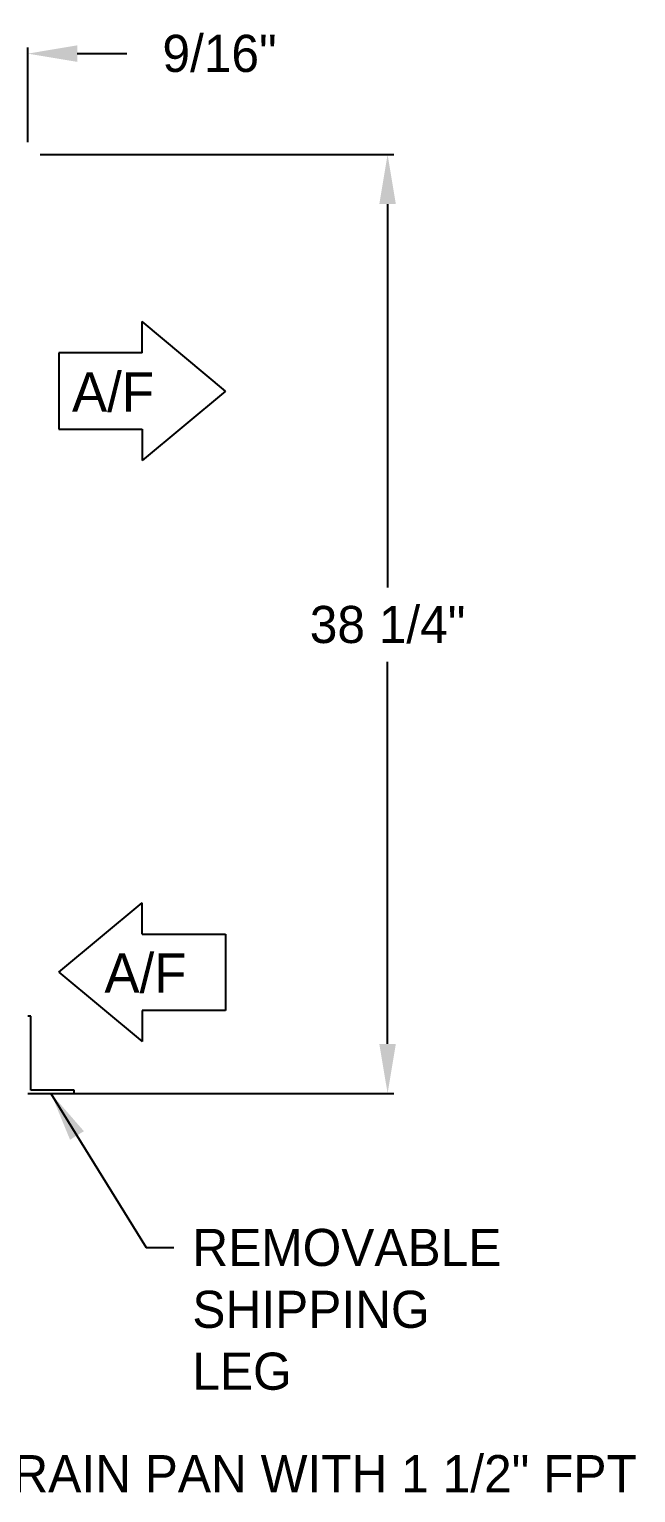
# Model space of a CAD drawing. Extents: x 6 to 271, y -23 to 146.
# Drawn here: x 102.1 to 126.6, y 32.9 to 92.1 of the extents above; entities that cross this region are included whole.
import ezdxf

# ---------------------------------------------------------------- set-up
doc = ezdxf.new("R2010")
doc.units = 0
doc.header["$MEASUREMENT"] = 0
doc.layers.get('0').update_dxf_attribs({"linetype": 'CONTINUOUS'})
doc.layers.get('Defpoints').update_dxf_attribs({"linetype": 'CONTINUOUS'})
doc.dimstyles.get("Standard").update_dxf_attribs({"dimtxt": 1.5, "dimasz": 2, "dimexe": 0.25, "dimexo": 0.5, "dimgap": 0.75, "dimtad": 0, "dimtih": 1, "dimtoh": 1, "dimdec": 4, "dimzin": 0, "dimdsep": 46, "dimlunit": 5, "dimtxsty": 'STANDARD', "dimcen": 0.125, "dimclrd": 1, "dimclre": 1, "dimclrt": 1, "dimadec": 0, "dimazin": 0, "dimtfac": 1, "dimtdec": 4, "dimtofl": 0, "dimtmove": 0, "dimatfit": 3, "dimfxl": 1, "dimfrac": 2, "dimtolj": 1, "dimtzin": 0, "dimarcsym": 0})

# ---------------------------------------------------------------- blocks, each defined once
blk = doc.blocks.new('*D25')
at = {"color": 7, "lineweight": -2}
for p, q in [((101.452, 87.493), (101.452, 91.321)), ((102.015, 87.493), (102.015, 91.321)), ((99.452, 91.071), (97.452, 91.071)), ((104.015, 91.071), (106.015, 91.071))]:
    blk.add_line(p, q, dxfattribs=at)
at = {"color": 7}
for points in [[(99.452, 91.405), (99.452, 90.738), (101.452, 91.071)], [(104.015, 91.405), (104.015, 90.738), (102.015, 91.071)]]:
    blk.add_solid(points, dxfattribs=at)
at = {"layer": 'Defpoints', "color": 0}
for p in [(101.452, 91.071), (101.452, 86.993), (102.015, 86.993)]:
    blk.add_point(p, dxfattribs=at)
at = {"color": 7, "insert": (109.765, 91.071), "char_height": 1.5, "attachment_point": 5}
blk.add_mtext('\\A1;9/16"', dxfattribs=at)
blk = doc.blocks.new('Air Flow Arror')
for p, q in [((-1.543, 6.735), (-4.35, 3.368)), ((-1.543, 6.735), (1.263, 3.368)), ((-3.087, 3.368), (-4.35, 3.368)), ((-3.087, 3.368), (-3.087, 0)), ((0, 0), (0, 3.368)), ((0, 3.368), (1.263, 3.368)), ((-3.087, 0), (0, 0))]:
    blk.add_line(p, q)
blk.add_text('A/F', height=1.5938, rotation=90).set_placement((-0.712, 0.532))

msp = doc.modelspace()

# ---------------------------------------------------------------- linework, layer by layer
at = {"color": 0}
for p, q in [((102.51498, 86.99253), (116.80428, 86.99253)), ((116.55428, 84.99253), (116.55428, 69.49253)), ((116.55428, 51.05503), (116.55428, 66.49253)), ((103.27087, 53.95088), (106.63857, 56.75718)), ((106.63857, 55.49435), (106.63857, 56.75718)), ((106.63857, 55.49435), (110.00626, 55.49435)), ((110.00626, 55.49435), (110.00626, 52.40741)), ((103.27087, 53.95088), (106.63857, 51.14458)), ((102.13998, 52.18003), (102.01498, 52.18003)), ((102.13998, 49.18003), (102.13998, 52.18003)), ((110.00626, 52.40741), (106.63857, 52.40741)), ((106.63857, 52.40741), (106.63857, 51.14458)), ((103.88998, 49.18003), (102.13998, 49.18003)), ((103.88998, 49.05503), (103.88998, 49.18003)), ((102.01498, 49.05503), (103.88998, 49.05503)), ((102.51498, 49.05503), (116.80428, 49.05503))]:
    msp.add_line(p, q, dxfattribs=at)
for points in [[(116.22095, 84.99253), (116.88761, 84.99253), (116.55428, 86.99253)], [(116.22095, 51.05503), (116.88761, 51.05503), (116.55428, 49.05503)]]:
    msp.add_solid(points, dxfattribs=at)

# ---------------------------------------------------------------- block references
at = {"color": 0, "rotation": 270}
msp.add_blockref('Air Flow Arror', (103.27087, 75.89066), dxfattribs=at)

# ---------------------------------------------------------------- texts
at = {"color": 0}
msp.add_text('A/F', height=1.59375, dxfattribs=at).set_placement((105.11298, 53.1198))
at = {"color": 0, "char_height": 1.5}
for s, insert, attachment_point in [('38 1/4"', (116.55428, 67.99253), 5), ('REMOVABLE\\PSHIPPING\\PLEG', (108.66549, 43.5795), 1), ('DRAIN PAN WITH 1 1/2" FPT', (99.94528, 34.438), 1)]:
    msp.add_mtext(s, dxfattribs=dict(at, insert=insert, attachment_point=attachment_point))

# ---------------------------------------------------------------- dimensions: what is measured, and where the dimension line sits
at = {"color": 0}
dim = msp.add_linear_dim(base=(101.45248, 91.0712), p1=(102.01498, 86.99253), p2=(101.45248, 86.99253), dimstyle='Standard', override={"dimpost": '"', "dimclrd": 7, "dimclre": 7, "dimclrt": 7}, dxfattribs=at)
dim.commit()
dim.dimension.update_dxf_attribs({"geometry": '*D25', "text_midpoint": (109.76498, 91.0712), "dimtype": 160})

# ---------------------------------------------------------------- leaders
at = {"color": 0, "annotation_type": 0, "has_hookline": 1, "hookline_direction": 1, "text_width": 13.5}
msp.add_leader([(102.95248, 49.05503), (106.80321, 42.8295), (107.91549, 42.8295)], dimstyle='Standard', override={"dimclrd": 7, "dimclre": 7, "dimclrt": 7}, dxfattribs=at)

doc.saveas('drawing.dxf')
